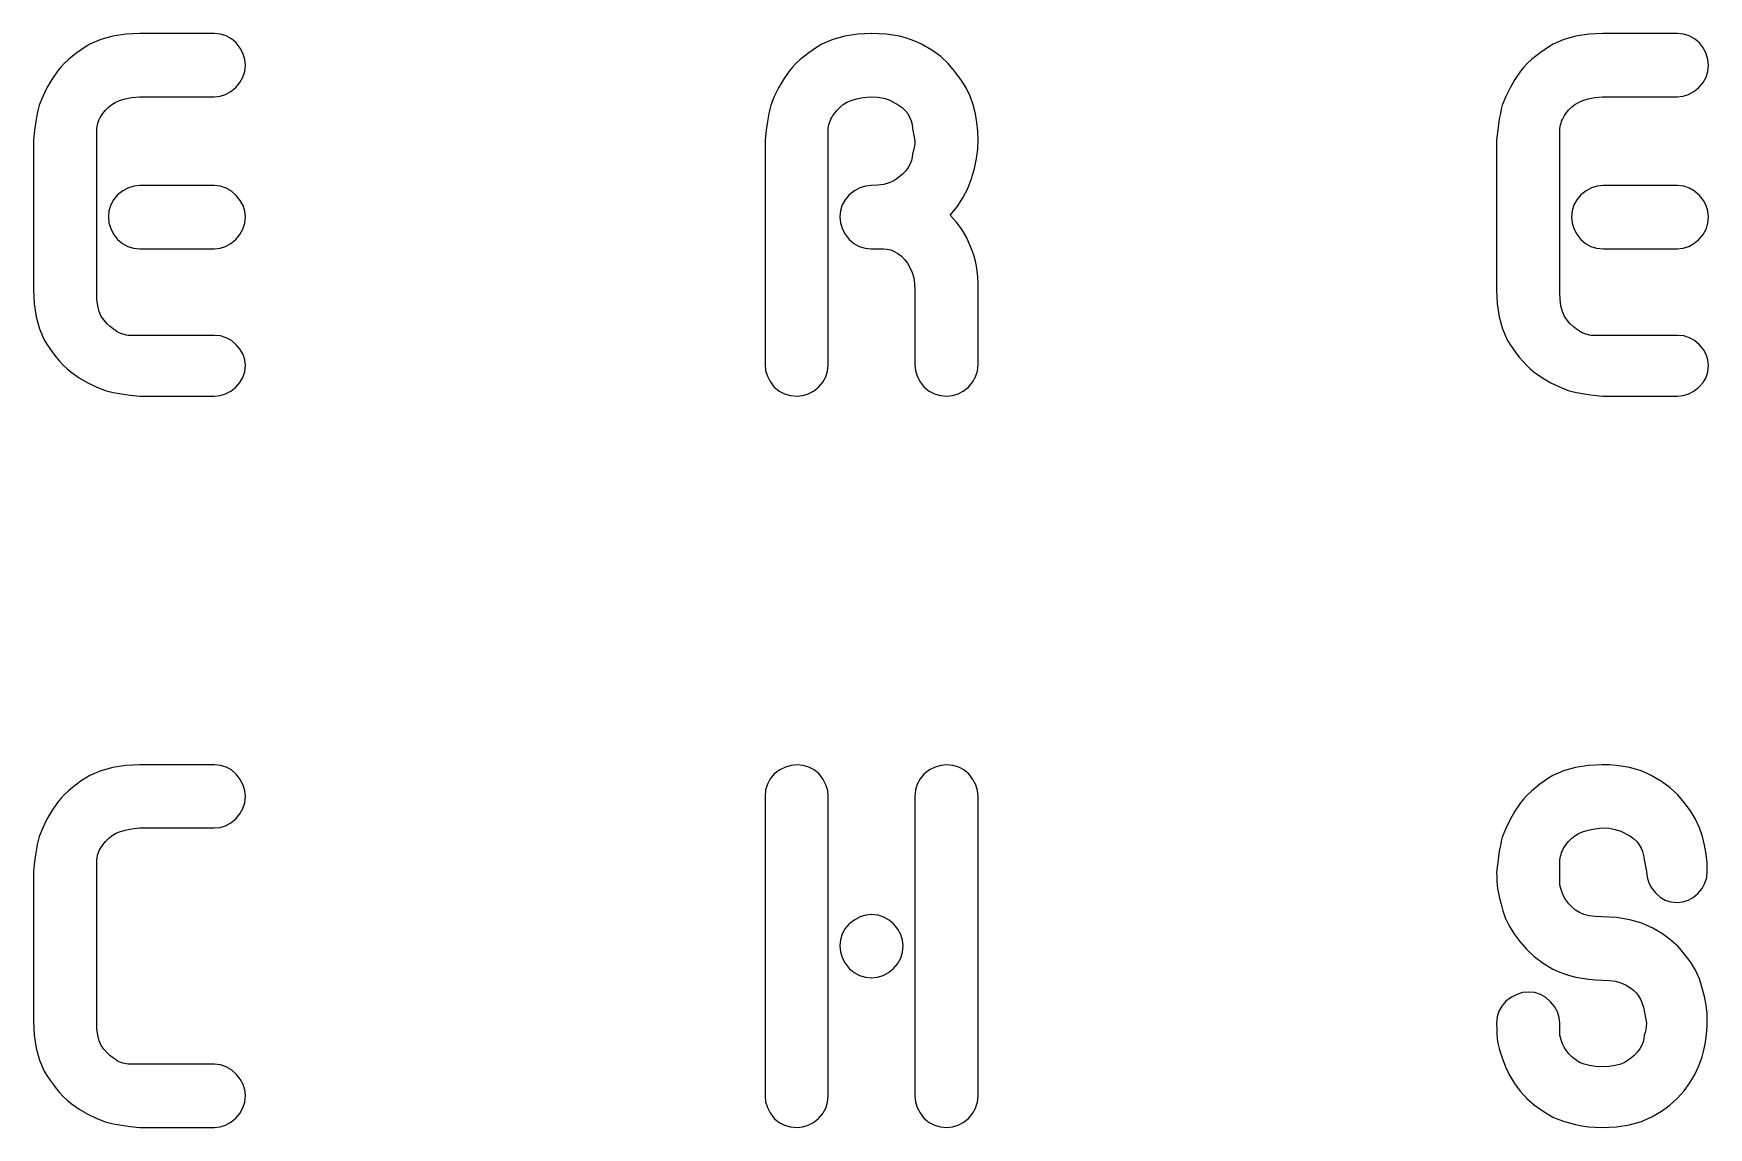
# Model space of a CAD drawing. Header units: metres. Extents: x -3 to 203, y -205 to 5.
# Drawn here: x 36.9 to 82.69, y -184.84 to -154.92 of the extents above; entities that cross this region are included whole.
import ezdxf

# ---------------------------------------------------------------- set-up
doc = ezdxf.new("R2010")
doc.units = ezdxf.units.M

msp = doc.modelspace()

# ---------------------------------------------------------------- linework, layer by layer
for p, q in [((38.4429, -155.216), (38.3248, -155.288)), ((38.7413, -155.088), (38.4429, -155.216)), ((39.0676, -154.997), (38.7413, -155.088)), ((39.4218, -154.942), (39.0676, -154.997)), ((39.8039, -154.924), (39.4218, -154.942)), ((41.8459, -154.924), (39.8039, -154.924)), ((42.0133, -154.94), (41.8459, -154.924)), ((42.1686, -154.987), (42.0133, -154.94)), ((42.3118, -155.066), (42.1686, -154.987)), ((42.4429, -155.177), (42.3118, -155.066)), ((42.5522, -155.326), (42.4429, -155.177)), ((58.4509, -155.216), (58.3323, -155.288)), ((58.7513, -155.088), (58.4509, -155.216)), ((59.0796, -154.997), (58.7513, -155.088)), ((59.4358, -154.942), (59.0796, -154.997)), ((59.8199, -154.924), (59.4358, -154.942)), ((60.0189, -154.929), (59.8199, -154.924)), ((60.2109, -154.943), (60.0189, -154.929)), ((60.3959, -154.967), (60.2109, -154.943)), ((60.5739, -155.001), (60.3959, -154.967)), ((60.7423, -155.043), (60.5739, -155.001)), ((60.8986, -155.093), (60.7423, -155.043)), ((61.0428, -155.15), (60.8986, -155.093)), ((61.1749, -155.216), (61.0428, -155.15)), ((61.4566, -155.377), (61.1749, -155.216)), ((78.4429, -155.216), (78.3248, -155.288)), ((78.7413, -155.088), (78.4429, -155.216)), ((79.0676, -154.997), (78.7413, -155.088)), ((79.4218, -154.942), (79.0676, -154.997)), ((79.8039, -154.924), (79.4218, -154.942)), ((81.8459, -154.924), (79.8039, -154.924)), ((82.0133, -154.94), (81.8459, -154.924)), ((82.1686, -154.987), (82.0133, -154.94)), ((82.3118, -155.066), (82.1686, -154.987)), ((82.4429, -155.177), (82.3118, -155.066)), ((82.5522, -155.326), (82.4429, -155.177)), ((37.8554, -155.639), (37.7479, -155.74)), ((37.9699, -155.543), (37.8554, -155.639)), ((38.0883, -155.452), (37.9699, -155.543)), ((38.2066, -155.367), (38.0883, -155.452)), ((38.3248, -155.288), (38.2066, -155.367)), ((42.6304, -155.479), (42.5522, -155.326)), ((42.6772, -155.635), (42.6304, -155.479)), ((42.6929, -155.795), (42.6772, -155.635)), ((57.8608, -155.639), (57.7526, -155.74)), ((57.9759, -155.543), (57.8608, -155.639)), ((58.0948, -155.452), (57.9759, -155.543)), ((58.2136, -155.367), (58.0948, -155.452)), ((58.3323, -155.288), (58.2136, -155.367)), ((61.7019, -155.553), (61.4566, -155.377)), ((61.9106, -155.746), (61.7019, -155.553)), ((77.8554, -155.639), (77.7479, -155.74)), ((77.9699, -155.543), (77.8554, -155.639)), ((78.0883, -155.452), (77.9699, -155.543)), ((78.2066, -155.367), (78.0883, -155.452)), ((78.3248, -155.288), (78.2066, -155.367)), ((82.6304, -155.479), (82.5522, -155.326)), ((82.6772, -155.635), (82.6304, -155.479)), ((82.6929, -155.795), (82.6772, -155.635)), ((37.5539, -155.954), (37.4026, -156.179)), ((37.6474, -155.844), (37.5539, -155.954)), ((37.7479, -155.74), (37.6474, -155.844)), ((42.5438, -156.266), (42.6266, -156.121)), ((42.6266, -156.121), (42.6763, -155.964)), ((42.6763, -155.964), (42.6929, -155.795)), ((57.5569, -155.954), (57.4051, -156.179)), ((57.6513, -155.844), (57.5569, -155.954)), ((57.7526, -155.74), (57.6513, -155.844)), ((62.0829, -155.954), (61.9106, -155.746)), ((62.2561, -156.178), (62.0829, -155.954)), ((77.5539, -155.954), (77.4026, -156.179)), ((77.6474, -155.844), (77.5539, -155.954)), ((77.7479, -155.74), (77.6474, -155.844)), ((82.5438, -156.266), (82.6266, -156.121)), ((82.6266, -156.121), (82.6763, -155.964)), ((82.6763, -155.964), (82.6929, -155.795)), ((37.2689, -156.409), (37.1526, -156.645)), ((37.4026, -156.179), (37.2689, -156.409)), ((42.0004, -156.636), (42.1499, -156.589)), ((42.1499, -156.589), (42.2924, -156.509)), ((42.2924, -156.509), (42.4279, -156.399)), ((42.4279, -156.399), (42.5438, -156.266)), ((57.2709, -156.409), (57.1541, -156.645)), ((57.4051, -156.179), (57.2709, -156.409)), ((62.3986, -156.408), (62.2561, -156.178)), ((62.5106, -156.641), (62.3986, -156.408)), ((77.2689, -156.409), (77.1526, -156.645)), ((77.4026, -156.179), (77.2689, -156.409)), ((82.0004, -156.636), (82.1499, -156.589)), ((82.1499, -156.589), (82.2924, -156.509)), ((82.2924, -156.509), (82.4279, -156.399)), ((82.4279, -156.399), (82.5438, -156.266)), ((37.0272, -156.997), (37.0031, -157.108)), ((37.0539, -156.886), (37.0272, -156.997)), ((37.1526, -156.645), (37.0539, -156.886)), ((38.7959, -157.115), (38.8693, -157.022)), ((38.8693, -157.022), (38.9506, -156.94)), ((38.9506, -156.94), (39.0398, -156.868)), ((39.0398, -156.868), (39.1369, -156.807)), ((39.1369, -156.807), (39.254, -156.755)), ((39.254, -156.755), (39.4031, -156.712)), ((39.4031, -156.712), (39.5844, -156.677)), ((39.5844, -156.677), (39.7979, -156.652)), ((39.7979, -156.652), (41.8439, -156.652)), ((41.8439, -156.652), (42.0004, -156.636)), ((57.0282, -156.997), (57.0041, -157.108)), ((57.0549, -156.886), (57.0282, -156.997)), ((57.1541, -156.645), (57.0549, -156.886)), ((58.7959, -157.11), (58.8688, -157.018)), ((58.8688, -157.018), (58.9496, -156.937)), ((58.9496, -156.937), (59.0383, -156.865)), ((59.0383, -156.865), (59.1349, -156.805)), ((59.1349, -156.805), (59.2519, -156.754)), ((59.2519, -156.754), (59.4009, -156.711)), ((59.4009, -156.711), (59.5819, -156.677)), ((59.5819, -156.677), (59.7949, -156.652)), ((59.7949, -156.652), (59.9798, -156.661)), ((59.9798, -156.661), (60.1454, -156.691)), ((60.1454, -156.691), (60.2917, -156.739)), ((60.2917, -156.739), (60.5417, -156.873)), ((60.5417, -156.873), (60.6464, -156.947)), ((60.6464, -156.947), (60.7327, -157.028)), ((60.7327, -157.028), (60.8009, -157.116)), ((62.5919, -156.879), (62.5106, -156.641)), ((62.6501, -157.118), (62.5919, -156.879)), ((77.0272, -156.997), (77.0031, -157.108)), ((77.0539, -156.886), (77.0272, -156.997)), ((77.1526, -156.645), (77.0539, -156.886)), ((78.7959, -157.115), (78.8693, -157.022)), ((78.8693, -157.022), (78.9506, -156.94)), ((78.9506, -156.94), (79.0398, -156.868)), ((79.0398, -156.868), (79.1369, -156.807)), ((79.1369, -156.807), (79.254, -156.755)), ((79.254, -156.755), (79.4031, -156.712)), ((79.4031, -156.712), (79.5844, -156.677)), ((79.5844, -156.677), (79.7979, -156.652)), ((79.7979, -156.652), (81.8439, -156.652)), ((81.8439, -156.652), (82.0004, -156.636)), ((36.9629, -157.331), (36.9304, -157.568)), ((36.9817, -157.219), (36.9629, -157.331)), ((37.0031, -157.108), (36.9817, -157.219)), ((38.6289, -157.522), (38.6372, -157.473)), ((38.6289, -162.001), (38.6289, -157.522)), ((38.6372, -157.473), (38.6481, -157.424)), ((38.6481, -157.424), (38.6617, -157.375)), ((38.6617, -157.375), (38.6779, -157.326)), ((38.6779, -157.326), (38.6984, -157.276)), ((38.6984, -157.276), (38.7249, -157.224)), ((38.7249, -157.224), (38.7574, -157.17)), ((38.7574, -157.17), (38.7959, -157.115)), ((56.9639, -157.331), (56.9306, -157.568)), ((56.9827, -157.219), (56.9639, -157.331)), ((57.0041, -157.108), (56.9827, -157.219)), ((58.6289, -157.513), (58.6371, -157.464)), ((58.6289, -163.983), (58.6289, -157.513)), ((58.6371, -157.464), (58.6479, -157.416)), ((58.6479, -157.416), (58.6611, -157.367)), ((58.6611, -157.367), (58.6769, -157.319)), ((58.6769, -157.319), (58.6974, -157.269)), ((58.6974, -157.269), (58.7241, -157.218)), ((58.7241, -157.218), (58.7569, -157.164)), ((58.7569, -157.164), (58.7959, -157.11)), ((60.8009, -157.116), (60.8534, -157.209)), ((60.8534, -157.209), (60.8929, -157.309)), ((60.8929, -157.309), (60.9194, -157.413)), ((60.9194, -157.413), (60.9329, -157.523)), ((60.9329, -157.523), (60.9969, -157.861)), ((62.6916, -157.357), (62.6501, -157.118)), ((62.7166, -157.595), (62.6916, -157.357)), ((76.9629, -157.331), (76.9304, -157.568)), ((76.9817, -157.219), (76.9629, -157.331)), ((77.0031, -157.108), (76.9817, -157.219)), ((78.6289, -157.522), (78.6372, -157.473)), ((78.6289, -162.001), (78.6289, -157.522)), ((78.6372, -157.473), (78.6481, -157.424)), ((78.6481, -157.424), (78.6617, -157.375)), ((78.6617, -157.375), (78.6779, -157.326)), ((78.6779, -157.326), (78.6984, -157.276)), ((78.6984, -157.276), (78.7249, -157.224)), ((78.7249, -157.224), (78.7574, -157.17)), ((78.7574, -157.17), (78.7959, -157.115)), ((36.9304, -157.568), (36.9009, -157.832)), ((36.9009, -157.832), (36.9009, -161.936)), ((56.9306, -157.568), (56.9009, -157.832)), ((56.9009, -157.832), (56.9009, -163.981)), ((60.9929, -157.951), (60.9809, -158.04)), ((60.9969, -157.861), (60.9929, -157.951)), ((62.7136, -158.086), (62.7249, -157.832)), ((62.7249, -157.832), (62.7166, -157.595)), ((76.9304, -157.568), (76.9009, -157.832)), ((76.9009, -157.832), (76.9009, -161.936)), ((60.9036, -158.397), (60.8671, -158.49)), ((60.9256, -158.304), (60.9036, -158.397)), ((60.9329, -158.212), (60.9256, -158.304)), ((60.9609, -158.126), (60.9329, -158.212)), ((60.9809, -158.04), (60.9609, -158.126)), ((62.6231, -158.615), (62.6796, -158.347)), ((62.6796, -158.347), (62.7136, -158.086)), ((60.5509, -158.865), (60.4229, -158.957)), ((60.6591, -158.773), (60.5509, -158.865)), ((60.7474, -158.679), (60.6591, -158.773)), ((60.8159, -158.585), (60.7474, -158.679)), ((60.8671, -158.49), (60.8159, -158.585)), ((62.4399, -159.161), (62.5439, -158.89)), ((62.5439, -158.89), (62.6231, -158.615)), ((39.1989, -159.337), (39.0895, -159.469)), ((39.3461, -159.226), (39.1989, -159.337)), ((39.4969, -159.147), (39.3461, -159.226)), ((39.6511, -159.1), (39.4969, -159.147)), ((39.8089, -159.084), (39.6511, -159.1)), ((41.8469, -159.084), (39.8089, -159.084)), ((42.0143, -159.1), (41.8469, -159.084)), ((42.1694, -159.151), (42.0143, -159.1)), ((42.3122, -159.234), (42.1694, -159.151)), ((42.4429, -159.351), (42.3122, -159.234)), ((42.5522, -159.488), (42.4429, -159.351)), ((59.1969, -159.337), (59.0884, -159.469)), ((59.3431, -159.226), (59.1969, -159.337)), ((59.4929, -159.147), (59.3431, -159.226)), ((59.6461, -159.1), (59.4929, -159.147)), ((59.8029, -159.084), (59.6461, -159.1)), ((59.9864, -159.076), (59.8029, -159.084)), ((60.1509, -159.052), (59.9864, -159.076)), ((60.2964, -159.012), (60.1509, -159.052)), ((60.4229, -158.957), (60.2964, -159.012)), ((62.3081, -159.418), (62.4399, -159.161)), ((79.1989, -159.337), (79.0895, -159.469)), ((79.3461, -159.226), (79.1989, -159.337)), ((79.4969, -159.147), (79.3461, -159.226)), ((79.6511, -159.1), (79.4969, -159.147)), ((79.8089, -159.084), (79.6511, -159.1)), ((81.8469, -159.084), (79.8089, -159.084)), ((82.0143, -159.1), (81.8469, -159.084)), ((82.1694, -159.151), (82.0143, -159.1)), ((82.3122, -159.234), (82.1694, -159.151)), ((82.4429, -159.351), (82.3122, -159.234)), ((82.5522, -159.488), (82.4429, -159.351)), ((38.9645, -159.771), (38.9489, -159.941)), ((39.0114, -159.614), (38.9645, -159.771)), ((39.0895, -159.469), (39.0114, -159.614)), ((42.6304, -159.632), (42.5522, -159.488)), ((42.6772, -159.783), (42.6304, -159.632)), ((42.6929, -159.941), (42.6772, -159.783)), ((58.9644, -159.771), (58.9489, -159.941)), ((59.0109, -159.614), (58.9644, -159.771)), ((59.0884, -159.469), (59.0109, -159.614)), ((61.9609, -159.891), (62.1484, -159.661)), ((62.1484, -159.661), (62.3081, -159.418)), ((78.9645, -159.771), (78.9489, -159.941)), ((79.0114, -159.614), (78.9645, -159.771)), ((79.0895, -159.469), (79.0114, -159.614)), ((82.6304, -159.632), (82.5522, -159.488)), ((82.6772, -159.783), (82.6304, -159.632)), ((82.6929, -159.941), (82.6772, -159.783)), ((38.9489, -159.941), (38.9645, -160.1)), ((38.9645, -160.1), (39.0114, -160.257)), ((39.0114, -160.257), (39.0895, -160.409)), ((42.6269, -160.278), (42.6764, -160.116)), ((42.6764, -160.116), (42.6929, -159.941)), ((58.9489, -159.941), (58.9644, -160.1)), ((58.9644, -160.1), (59.0111, -160.257)), ((59.0111, -160.257), (59.0889, -160.409)), ((62.1362, -160.086), (61.9609, -159.891)), ((62.2874, -160.294), (62.1362, -160.086)), ((78.9489, -159.941), (78.9645, -160.1)), ((78.9645, -160.1), (79.0114, -160.257)), ((79.0114, -160.257), (79.0895, -160.409)), ((82.6269, -160.278), (82.6764, -160.116)), ((82.6764, -160.116), (82.6929, -159.941)), ((39.0895, -160.409), (39.1989, -160.559)), ((39.1989, -160.559), (39.3304, -160.669)), ((39.3304, -160.669), (39.4759, -160.748)), ((42.1519, -160.748), (42.2939, -160.669)), ((42.2939, -160.669), (42.4289, -160.559)), ((42.4289, -160.559), (42.5444, -160.425)), ((42.5444, -160.425), (42.6269, -160.278)), ((59.0889, -160.409), (59.1979, -160.559)), ((59.1979, -160.559), (59.3293, -160.669)), ((59.3293, -160.669), (59.4744, -160.748)), ((62.4142, -160.517), (62.2874, -160.294)), ((62.5741, -160.886), (62.4142, -160.517)), ((79.0895, -160.409), (79.1989, -160.559)), ((79.1989, -160.559), (79.3304, -160.669)), ((79.3304, -160.669), (79.4759, -160.748)), ((82.1519, -160.748), (82.2939, -160.669)), ((82.2939, -160.669), (82.4289, -160.559)), ((82.4289, -160.559), (82.5444, -160.425)), ((82.5444, -160.425), (82.6269, -160.278)), ((39.4759, -160.748), (39.6354, -160.796)), ((39.6354, -160.796), (39.8089, -160.812)), ((39.8089, -160.812), (41.8469, -160.812)), ((41.8469, -160.812), (42.0029, -160.796)), ((42.0029, -160.796), (42.1519, -160.748)), ((59.4744, -160.748), (59.6333, -160.796)), ((59.6333, -160.796), (59.8059, -160.812)), ((59.8059, -160.812), (60.1379, -160.812)), ((60.1379, -160.812), (60.2364, -160.82)), ((60.2364, -160.82), (60.3349, -160.845)), ((60.3349, -160.845), (60.4334, -160.886)), ((60.4334, -160.886), (60.5319, -160.944)), ((60.5319, -160.944), (60.6264, -161.017)), ((60.6264, -161.017), (60.7131, -161.104)), ((60.7131, -161.104), (60.7919, -161.207)), ((62.6209, -161.018), (62.5741, -160.886)), ((62.6571, -161.15), (62.6209, -161.018)), ((62.6829, -161.283), (62.6571, -161.15)), ((79.4759, -160.748), (79.6354, -160.796)), ((79.6354, -160.796), (79.8089, -160.812)), ((79.8089, -160.812), (81.8469, -160.812)), ((81.8469, -160.812), (82.0029, -160.796)), ((82.0029, -160.796), (82.1519, -160.748)), ((60.7919, -161.207), (60.8629, -161.325)), ((60.8629, -161.325), (60.9215, -161.457)), ((60.9215, -161.457), (60.9634, -161.605)), ((60.9634, -161.605), (60.9885, -161.769)), ((62.7012, -161.423), (62.6829, -161.283)), ((62.7144, -161.578), (62.7012, -161.423)), ((62.7222, -161.749), (62.7144, -161.578)), ((36.9009, -161.936), (36.9191, -162.318)), ((38.6366, -162.2), (38.6289, -162.001)), ((60.9885, -161.769), (60.9969, -161.948)), ((60.9969, -161.948), (60.9969, -163.985)), ((62.7249, -161.936), (62.7222, -161.749)), ((62.7249, -163.981), (62.7249, -161.936)), ((76.9009, -161.936), (76.9191, -162.318)), ((78.6366, -162.2), (78.6289, -162.001)), ((36.9191, -162.318), (36.9739, -162.673)), ((38.6599, -162.376), (38.6366, -162.2)), ((38.6986, -162.53), (38.6599, -162.376)), ((38.7529, -162.661), (38.6986, -162.53)), ((76.9191, -162.318), (76.9739, -162.673)), ((78.6599, -162.376), (78.6366, -162.2)), ((78.6986, -162.53), (78.6599, -162.376)), ((78.7529, -162.661), (78.6986, -162.53)), ((36.9739, -162.673), (37.0651, -163)), ((37.0651, -163), (37.1929, -163.3)), ((38.8306, -162.767), (38.7529, -162.661)), ((38.9119, -162.86), (38.8306, -162.767)), ((38.9966, -162.942), (38.9119, -162.86)), ((39.0849, -163.012), (38.9966, -162.942)), ((39.1395, -163.051), (39.0849, -163.012)), ((76.9739, -162.673), (77.0651, -163)), ((77.0651, -163), (77.1929, -163.3)), ((78.8306, -162.767), (78.7529, -162.661)), ((78.9119, -162.86), (78.8306, -162.767)), ((78.9966, -162.942), (78.9119, -162.86)), ((79.0849, -163.012), (78.9966, -162.942)), ((79.1395, -163.051), (79.0849, -163.012)), ((37.1929, -163.3), (37.2654, -163.418)), ((37.2654, -163.418), (37.3439, -163.536)), ((39.1921, -163.083), (39.1395, -163.051)), ((39.243, -163.11), (39.1921, -163.083)), ((39.2919, -163.131), (39.243, -163.11)), ((39.3404, -163.147), (39.2919, -163.131)), ((39.3889, -163.16), (39.3404, -163.147)), ((39.4374, -163.171), (39.3889, -163.16)), ((39.4859, -163.18), (39.4374, -163.171)), ((41.8499, -163.18), (39.4859, -163.18)), ((42.0164, -163.196), (41.8499, -163.18)), ((42.1709, -163.244), (42.0164, -163.196)), ((42.3134, -163.324), (42.1709, -163.244)), ((42.4439, -163.437), (42.3134, -163.324)), ((42.5528, -163.569), (42.4439, -163.437)), ((77.1929, -163.3), (77.2654, -163.418)), ((77.2654, -163.418), (77.3439, -163.536)), ((79.1921, -163.083), (79.1395, -163.051)), ((79.243, -163.11), (79.1921, -163.083)), ((79.2919, -163.131), (79.243, -163.11)), ((79.3404, -163.147), (79.2919, -163.131)), ((79.3889, -163.16), (79.3404, -163.147)), ((79.4374, -163.171), (79.3889, -163.16)), ((79.4859, -163.18), (79.4374, -163.171)), ((81.8499, -163.18), (79.4859, -163.18)), ((82.0164, -163.196), (81.8499, -163.18)), ((82.1709, -163.244), (82.0164, -163.196)), ((82.3134, -163.324), (82.1709, -163.244)), ((82.4439, -163.437), (82.3134, -163.324)), ((82.5528, -163.569), (82.4439, -163.437)), ((37.3439, -163.536), (37.4284, -163.654)), ((37.4284, -163.654), (37.5189, -163.773)), ((37.5189, -163.773), (37.615, -163.887)), ((37.615, -163.887), (37.7154, -163.995)), ((42.6306, -163.707), (42.5528, -163.569)), ((42.6773, -163.853), (42.6306, -163.707)), ((42.6929, -164.005), (42.6773, -163.853)), ((77.3439, -163.536), (77.4284, -163.654)), ((77.4284, -163.654), (77.5189, -163.773)), ((77.5189, -163.773), (77.615, -163.887)), ((77.615, -163.887), (77.7154, -163.995)), ((82.6306, -163.707), (82.5528, -163.569)), ((82.6773, -163.853), (82.6306, -163.707)), ((82.6929, -164.005), (82.6773, -163.853)), ((37.7154, -163.995), (37.82, -164.096)), ((37.82, -164.096), (37.9289, -164.19)), ((37.9289, -164.19), (38.1535, -164.341)), ((38.1535, -164.341), (38.3834, -164.475)), ((42.5444, -164.472), (42.6269, -164.33)), ((42.6269, -164.33), (42.6764, -164.174)), ((42.6764, -164.174), (42.6929, -164.005)), ((56.9009, -163.981), (56.9167, -164.139)), ((56.9167, -164.139), (56.9641, -164.294)), ((56.9641, -164.294), (57.0432, -164.446)), ((58.4787, -164.462), (58.5621, -164.316)), ((58.5621, -164.316), (58.6122, -164.156)), ((58.6122, -164.156), (58.6289, -163.983)), ((60.9969, -163.985), (61.0127, -164.142)), ((61.0127, -164.142), (61.0601, -164.297)), ((61.0601, -164.297), (61.1392, -164.447)), ((62.5747, -164.461), (62.6581, -164.315)), ((62.6581, -164.315), (62.7082, -164.155)), ((62.7082, -164.155), (62.7249, -163.981)), ((77.7154, -163.995), (77.82, -164.096)), ((77.82, -164.096), (77.9289, -164.19)), ((77.9289, -164.19), (78.1535, -164.341)), ((78.1535, -164.341), (78.3834, -164.475)), ((82.5444, -164.472), (82.6269, -164.33)), ((82.6269, -164.33), (82.6764, -164.174)), ((82.6764, -164.174), (82.6929, -164.005)), ((38.3834, -164.475), (38.6185, -164.592)), ((38.6185, -164.592), (38.8589, -164.691)), ((38.8589, -164.691), (38.9703, -164.717)), ((38.9703, -164.717), (39.0816, -164.741)), ((39.0816, -164.741), (39.1928, -164.763)), ((39.1928, -164.763), (39.3039, -164.782)), ((39.3039, -164.782), (39.5399, -164.814)), ((39.5399, -164.814), (39.8039, -164.844)), ((39.8039, -164.844), (41.8459, -164.844)), ((41.8459, -164.844), (42.0019, -164.829)), ((42.0019, -164.829), (42.1511, -164.783)), ((42.1511, -164.783), (42.2934, -164.707)), ((42.2934, -164.707), (42.4289, -164.601)), ((42.4289, -164.601), (42.5444, -164.472)), ((57.0432, -164.446), (57.1539, -164.594)), ((57.1539, -164.594), (57.2874, -164.703)), ((57.2874, -164.703), (57.4349, -164.781)), ((57.4349, -164.781), (57.5964, -164.828)), ((57.5964, -164.828), (57.7719, -164.844)), ((57.7719, -164.844), (57.9299, -164.828)), ((57.9299, -164.828), (58.0809, -164.781)), ((58.0809, -164.781), (58.2249, -164.703)), ((58.2249, -164.703), (58.3619, -164.594)), ((58.3619, -164.594), (58.4787, -164.462)), ((61.1392, -164.447), (61.2499, -164.595)), ((61.2499, -164.595), (61.3834, -164.704)), ((61.3834, -164.704), (61.5309, -164.781)), ((61.5309, -164.781), (61.6924, -164.828)), ((61.6924, -164.828), (61.8679, -164.844)), ((61.8679, -164.844), (62.0259, -164.828)), ((62.0259, -164.828), (62.1769, -164.781)), ((62.1769, -164.781), (62.3209, -164.703)), ((62.3209, -164.703), (62.4579, -164.594)), ((62.4579, -164.594), (62.5747, -164.461)), ((78.3834, -164.475), (78.6185, -164.592)), ((78.6185, -164.592), (78.8589, -164.691)), ((78.8589, -164.691), (78.9703, -164.717)), ((78.9703, -164.717), (79.0816, -164.741)), ((79.0816, -164.741), (79.1928, -164.763)), ((79.1928, -164.763), (79.3039, -164.782)), ((79.3039, -164.782), (79.5399, -164.814)), ((79.5399, -164.814), (79.8039, -164.844)), ((79.8039, -164.844), (81.8459, -164.844)), ((81.8459, -164.844), (82.0019, -164.829)), ((82.0019, -164.829), (82.1511, -164.783)), ((82.1511, -164.783), (82.2934, -164.707)), ((82.2934, -164.707), (82.4289, -164.601)), ((82.4289, -164.601), (82.5444, -164.472)), ((39.8039, -174.924), (39.4218, -174.942)), ((41.8459, -174.924), (39.8039, -174.924)), ((42.0133, -174.94), (41.8459, -174.924)), ((57.7719, -174.924), (57.6121, -174.939)), ((57.9413, -174.939), (57.7719, -174.924)), ((61.8679, -174.924), (61.7081, -174.939)), ((62.0372, -174.939), (61.8679, -174.924)), ((79.7879, -174.924), (79.4081, -174.942)), ((79.9845, -174.929), (79.7879, -174.924)), ((38.2066, -175.367), (38.0883, -175.452)), ((38.3248, -175.288), (38.2066, -175.367)), ((38.4429, -175.216), (38.3248, -175.288)), ((38.7413, -175.088), (38.4429, -175.216)), ((39.0676, -174.997), (38.7413, -175.088)), ((39.4218, -174.942), (39.0676, -174.997)), ((42.1686, -174.987), (42.0133, -174.94)), ((42.3118, -175.066), (42.1686, -174.987)), ((42.4429, -175.177), (42.3118, -175.066)), ((42.5522, -175.326), (42.4429, -175.177)), ((42.6304, -175.479), (42.5522, -175.326)), ((57.0432, -175.306), (56.9641, -175.453)), ((57.1539, -175.174), (57.0432, -175.306)), ((57.3031, -175.064), (57.1539, -175.174)), ((57.4559, -174.986), (57.3031, -175.064)), ((57.6121, -174.939), (57.4559, -174.986)), ((58.0984, -174.986), (57.9413, -174.939)), ((58.2433, -175.064), (58.0984, -174.986)), ((58.3759, -175.174), (58.2433, -175.064)), ((58.4866, -175.322), (58.3759, -175.174)), ((58.5656, -175.474), (58.4866, -175.322)), ((61.1392, -175.306), (61.0601, -175.453)), ((61.2499, -175.174), (61.1392, -175.306)), ((61.3991, -175.064), (61.2499, -175.174)), ((61.5519, -174.986), (61.3991, -175.064)), ((61.7081, -174.939), (61.5519, -174.986)), ((62.1944, -174.986), (62.0372, -174.939)), ((62.3392, -175.064), (62.1944, -174.986)), ((62.4719, -175.174), (62.3392, -175.064)), ((62.5826, -175.322), (62.4719, -175.174)), ((62.6616, -175.474), (62.5826, -175.322)), ((78.1989, -175.372), (78.0814, -175.458)), ((78.3164, -175.292), (78.1989, -175.372)), ((78.4339, -175.219), (78.3164, -175.292)), ((78.7311, -175.09), (78.4339, -175.219)), ((79.0559, -174.998), (78.7311, -175.09)), ((79.4081, -174.942), (79.0559, -174.998)), ((80.1741, -174.943), (79.9845, -174.929)), ((80.3569, -174.967), (80.1741, -174.943)), ((80.5329, -175.001), (80.3569, -174.967)), ((80.6998, -175.043), (80.5329, -175.001)), ((80.8546, -175.093), (80.6998, -175.043)), ((80.9973, -175.151), (80.8546, -175.093)), ((81.1279, -175.217), (80.9973, -175.151)), ((81.4068, -175.378), (81.1279, -175.217)), ((81.6494, -175.555), (81.4068, -175.378)), ((37.7479, -175.74), (37.6474, -175.844)), ((37.8554, -175.639), (37.7479, -175.74)), ((37.9699, -175.543), (37.8554, -175.639)), ((38.0883, -175.452), (37.9699, -175.543)), ((42.6772, -175.635), (42.6304, -175.479)), ((42.6763, -175.964), (42.6929, -175.795)), ((42.6929, -175.795), (42.6772, -175.635)), ((56.9167, -175.613), (56.9009, -175.787)), ((56.9009, -175.787), (56.9009, -183.981)), ((56.9641, -175.453), (56.9167, -175.613)), ((58.6131, -175.628), (58.5656, -175.474)), ((58.6289, -175.787), (58.6131, -175.628)), ((58.6289, -183.981), (58.6289, -175.787)), ((61.0127, -175.613), (60.9969, -175.787)), ((60.9969, -175.787), (60.9969, -183.981)), ((61.0601, -175.453), (61.0127, -175.613)), ((62.7091, -175.628), (62.6616, -175.474)), ((62.7249, -175.787), (62.7091, -175.628)), ((62.7249, -183.981), (62.7249, -175.787)), ((77.7434, -175.748), (77.6433, -175.854)), ((77.8503, -175.647), (77.7434, -175.748)), ((77.9639, -175.55), (77.8503, -175.647)), ((78.0814, -175.458), (77.9639, -175.55)), ((81.8557, -175.748), (81.6494, -175.555)), ((82.0259, -175.956), (81.8557, -175.748)), ((37.4026, -176.179), (37.2689, -176.409)), ((37.5539, -175.954), (37.4026, -176.179)), ((37.6474, -175.844), (37.5539, -175.954)), ((42.4279, -176.399), (42.5438, -176.266)), ((42.5438, -176.266), (42.6266, -176.121)), ((42.6266, -176.121), (42.6763, -175.964)), ((77.3999, -176.191), (77.2671, -176.424)), ((77.5499, -175.964), (77.3999, -176.191)), ((77.6433, -175.854), (77.5499, -175.964)), ((82.1973, -176.181), (82.0259, -175.956)), ((82.3384, -176.412), (82.1973, -176.181)), ((37.1526, -176.645), (37.0539, -176.886)), ((37.2689, -176.409), (37.1526, -176.645)), ((39.1369, -176.805), (39.254, -176.754)), ((39.254, -176.754), (39.4031, -176.711)), ((39.4031, -176.711), (39.5844, -176.677)), ((39.5844, -176.677), (39.7979, -176.652)), ((39.7979, -176.652), (41.8439, -176.652)), ((41.8439, -176.652), (42.0004, -176.636)), ((42.0004, -176.636), (42.1499, -176.589)), ((42.1499, -176.589), (42.2924, -176.509)), ((42.2924, -176.509), (42.4279, -176.399)), ((77.1514, -176.662), (77.0529, -176.905)), ((77.2671, -176.424), (77.1514, -176.662)), ((79.1349, -176.807), (79.2519, -176.755)), ((79.2519, -176.755), (79.4009, -176.712)), ((79.4009, -176.712), (79.5819, -176.677)), ((79.5819, -176.677), (79.7949, -176.652)), ((79.7949, -176.652), (79.9798, -176.661)), ((79.9798, -176.661), (80.1454, -176.69)), ((80.1454, -176.69), (80.2917, -176.738)), ((80.2917, -176.738), (80.5417, -176.87)), ((82.4492, -176.646), (82.3384, -176.412)), ((82.5299, -176.885), (82.4492, -176.646)), ((37.0031, -177.108), (36.9817, -177.219)), ((37.0272, -176.997), (37.0031, -177.108)), ((37.0539, -176.886), (37.0272, -176.997)), ((38.7249, -177.219), (38.7574, -177.165)), ((38.7574, -177.165), (38.7959, -177.111)), ((38.7959, -177.111), (38.8693, -177.019)), ((38.8693, -177.019), (38.9506, -176.937)), ((38.9506, -176.937), (39.0398, -176.866)), ((39.0398, -176.866), (39.1369, -176.805)), ((77.0029, -177.13), (76.9816, -177.242)), ((77.0266, -177.017), (77.0029, -177.13)), ((77.0529, -176.905), (77.0266, -177.017)), ((78.7241, -177.225), (78.7569, -177.171)), ((78.7569, -177.171), (78.7959, -177.116)), ((78.7959, -177.116), (78.8688, -177.023)), ((78.8688, -177.023), (78.9496, -176.94)), ((78.9496, -176.94), (79.0383, -176.868)), ((79.0383, -176.868), (79.1349, -176.807)), ((80.5417, -176.87), (80.6464, -176.943)), ((80.6464, -176.943), (80.7327, -177.023)), ((80.7327, -177.023), (80.8009, -177.11)), ((80.8009, -177.11), (80.8534, -177.202)), ((80.8534, -177.202), (80.8929, -177.3)), ((82.5872, -177.125), (82.5299, -176.885)), ((82.6281, -177.364), (82.5872, -177.125)), ((36.9304, -177.568), (36.9009, -177.832)), ((36.9629, -177.331), (36.9304, -177.568)), ((36.9817, -177.219), (36.9629, -177.331)), ((38.6289, -177.514), (38.6372, -177.465)), ((38.6289, -181.948), (38.6289, -177.514)), ((38.6372, -177.465), (38.6481, -177.417)), ((38.6481, -177.417), (38.6617, -177.368)), ((38.6617, -177.368), (38.6779, -177.32)), ((38.6779, -177.32), (38.6984, -177.27)), ((38.6984, -177.27), (38.7249, -177.219)), ((76.9304, -177.594), (76.9009, -177.861)), ((76.9629, -177.355), (76.9304, -177.594)), ((76.9816, -177.242), (76.9629, -177.355)), ((78.6289, -177.523), (78.6371, -177.474)), ((78.6289, -178.212), (78.6289, -177.523)), ((78.6371, -177.474), (78.6479, -177.425)), ((78.6479, -177.425), (78.6611, -177.376)), ((78.6611, -177.376), (78.6769, -177.327)), ((78.6769, -177.327), (78.6974, -177.276)), ((78.6974, -177.276), (78.7241, -177.225)), ((80.8929, -177.3), (80.9194, -177.403)), ((80.9194, -177.403), (80.9329, -177.512)), ((80.9329, -177.512), (80.9969, -177.845)), ((82.6527, -177.602), (82.6281, -177.364)), ((82.6609, -177.84), (82.6527, -177.602)), ((36.9009, -177.832), (36.9009, -181.936)), ((76.9009, -177.861), (76.9026, -177.984)), ((76.9026, -177.984), (76.9076, -178.102)), ((76.9076, -178.102), (76.9161, -178.213)), ((80.9969, -177.845), (81.0121, -178.001)), ((81.0121, -178.001), (81.0576, -178.15)), ((82.5966, -178.164), (82.6448, -178.008)), ((82.6448, -178.008), (82.6609, -177.84)), ((76.9161, -178.213), (76.9279, -178.318)), ((76.9279, -178.318), (76.9475, -178.432)), ((76.9475, -178.432), (76.9784, -178.57)), ((76.9784, -178.57), (77.0205, -178.734)), ((78.6651, -178.337), (78.6289, -178.212)), ((78.7049, -178.447), (78.6651, -178.337)), ((78.7481, -178.541), (78.7049, -178.447)), ((78.7949, -178.62), (78.7481, -178.541)), ((81.0576, -178.15), (81.1336, -178.292)), ((81.1336, -178.292), (81.2399, -178.428)), ((81.2399, -178.428), (81.3686, -178.543)), ((81.3686, -178.543), (81.5109, -178.625)), ((82.1334, -178.628), (82.272, -178.55)), ((82.272, -178.55), (82.4039, -178.44)), ((82.4039, -178.44), (82.5163, -178.308)), ((82.5163, -178.308), (82.5966, -178.164)), ((59.6601, -179.036), (59.5039, -179.083)), ((59.8199, -179.02), (59.6601, -179.036)), ((59.9893, -179.036), (59.8199, -179.02)), ((60.1464, -179.087), (59.9893, -179.036)), ((77.0205, -178.734), (77.0739, -178.922)), ((77.0739, -178.922), (77.1467, -179.124)), ((78.8751, -178.726), (78.7949, -178.62)), ((78.9639, -178.819), (78.8751, -178.726)), ((79.0611, -178.898), (78.9639, -178.819)), ((79.1669, -178.965), (79.0611, -178.898)), ((79.2886, -179.017), (79.1669, -178.965)), ((79.4329, -179.054), (79.2886, -179.017)), ((81.5109, -178.625), (81.6666, -178.674)), ((81.6666, -178.674), (81.8359, -178.691)), ((81.8359, -178.691), (81.988, -178.675)), ((81.988, -178.675), (82.1334, -178.628)), ((59.0912, -179.405), (59.0121, -179.55)), ((59.2019, -179.273), (59.0912, -179.405)), ((59.3511, -179.162), (59.2019, -179.273)), ((59.5039, -179.083), (59.3511, -179.162)), ((60.2912, -179.17), (60.1464, -179.087)), ((60.4239, -179.287), (60.2912, -179.17)), ((60.5346, -179.424), (60.4239, -179.287)), ((60.6136, -179.568), (60.5346, -179.424)), ((77.1467, -179.124), (77.2471, -179.331)), ((77.2471, -179.331), (77.3752, -179.542)), ((79.5996, -179.076), (79.4329, -179.054)), ((79.7889, -179.084), (79.5996, -179.076)), ((80.1808, -179.103), (79.7889, -179.084)), ((80.5416, -179.16), (80.1808, -179.103)), ((80.8713, -179.255), (80.5416, -179.16)), ((81.1699, -179.388), (80.8713, -179.255)), ((81.4356, -179.546), (81.1699, -179.388)), ((58.9647, -179.707), (58.9489, -179.877)), ((58.9489, -179.877), (58.9647, -180.036)), ((59.0121, -179.55), (58.9647, -179.707)), ((60.6611, -179.719), (60.6136, -179.568)), ((60.6602, -180.052), (60.6769, -179.877)), ((60.6769, -179.877), (60.6611, -179.719)), ((77.3752, -179.542), (77.5309, -179.758)), ((77.5309, -179.758), (77.7151, -179.969)), ((81.6669, -179.716), (81.4356, -179.546)), ((81.8636, -179.898), (81.6669, -179.716)), ((82.0259, -180.092), (81.8636, -179.898)), ((58.9647, -180.036), (59.0121, -180.193)), ((59.0121, -180.193), (59.0912, -180.345)), ((59.0912, -180.345), (59.2019, -180.495)), ((60.4099, -180.495), (60.5267, -180.361)), ((60.5267, -180.361), (60.6101, -180.214)), ((60.6101, -180.214), (60.6602, -180.052)), ((77.7151, -179.969), (77.9279, -180.165)), ((77.9279, -180.165), (78.1691, -180.348)), ((78.1691, -180.348), (78.4389, -180.517)), ((82.1968, -180.311), (82.0259, -180.092)), ((82.3366, -180.541), (82.1968, -180.311)), ((59.2019, -180.495), (59.3354, -180.605)), ((59.3354, -180.605), (59.4829, -180.684)), ((59.4829, -180.684), (59.6444, -180.732)), ((59.6444, -180.732), (59.8199, -180.748)), ((59.8199, -180.748), (59.9779, -180.732)), ((59.9779, -180.732), (60.1289, -180.684)), ((60.1289, -180.684), (60.2729, -180.605)), ((60.2729, -180.605), (60.4099, -180.495)), ((78.4389, -180.517), (78.5817, -180.577)), ((78.5817, -180.577), (78.7331, -180.632)), ((78.7331, -180.632), (78.8932, -180.683)), ((78.8932, -180.683), (79.0619, -180.728)), ((79.0619, -180.728), (79.2379, -180.764)), ((79.2379, -180.764), (79.4191, -180.791)), ((79.4191, -180.791), (79.6055, -180.806)), ((79.6055, -180.806), (79.7969, -180.812)), ((79.7969, -180.812), (79.9818, -180.82)), ((79.9818, -180.82), (80.1484, -180.845)), ((80.1484, -180.845), (80.2968, -180.886)), ((82.4453, -180.781), (82.3366, -180.541)), ((82.5229, -181.032), (82.4453, -180.781)), ((77.3031, -181.28), (77.1539, -181.39)), ((77.4559, -181.202), (77.3031, -181.28)), ((77.6121, -181.155), (77.4559, -181.202)), ((77.7719, -181.14), (77.6121, -181.155)), ((77.9413, -181.156), (77.7719, -181.14)), ((78.0984, -181.206), (77.9413, -181.156)), ((78.2433, -181.288), (78.0984, -181.206)), ((78.3759, -181.404), (78.2433, -181.288)), ((80.2968, -180.886), (80.4269, -180.944)), ((80.4269, -180.944), (80.5405, -181.013)), ((80.5405, -181.013), (80.6384, -181.089)), ((80.6384, -181.089), (80.7205, -181.172)), ((80.7205, -181.172), (80.7869, -181.262)), ((80.7869, -181.262), (80.8402, -181.356)), ((82.5833, -181.265), (82.5229, -181.032)), ((82.6264, -181.497), (82.5833, -181.265)), ((76.9641, -181.664), (76.9167, -181.819)), ((77.0432, -181.521), (76.9641, -181.664)), ((77.1539, -181.39), (77.0432, -181.521)), ((78.4866, -181.539), (78.3759, -181.404)), ((78.5656, -181.681), (78.4866, -181.539)), ((78.6131, -181.831), (78.5656, -181.681)), ((80.8402, -181.356), (80.8824, -181.454)), ((80.8824, -181.454), (80.9133, -181.553)), ((80.9133, -181.553), (80.9969, -181.989)), ((82.6523, -181.728), (82.6264, -181.497)), ((82.6609, -181.957), (82.6523, -181.728)), ((36.9009, -181.936), (36.9191, -182.318)), ((38.6366, -182.145), (38.6289, -181.948)), ((38.6599, -182.32), (38.6366, -182.145)), ((76.9167, -181.819), (76.9009, -181.987)), ((76.9009, -181.987), (76.9026, -182.149)), ((76.9026, -182.149), (76.9076, -182.287)), ((78.6289, -181.987), (78.6131, -181.831)), ((78.6289, -182.321), (78.6289, -181.987)), ((80.9609, -182.248), (80.9329, -182.321)), ((80.9809, -182.169), (80.9609, -182.248)), ((80.9929, -182.082), (80.9809, -182.169)), ((80.9969, -181.989), (80.9929, -182.082)), ((82.6373, -182.303), (82.6504, -182.179)), ((82.6504, -182.179), (82.6582, -182.064)), ((82.6582, -182.064), (82.6609, -181.957)), ((36.9191, -182.318), (36.9739, -182.673)), ((36.9739, -182.673), (37.0651, -183)), ((38.6986, -182.472), (38.6599, -182.32)), ((38.7529, -182.602), (38.6986, -182.472)), ((38.8306, -182.707), (38.7529, -182.602)), ((38.9119, -182.799), (38.8306, -182.707)), ((76.9076, -182.287), (76.9161, -182.401)), ((76.9161, -182.401), (76.9279, -182.492)), ((76.9279, -182.492), (76.9462, -182.578)), ((76.9462, -182.578), (76.9731, -182.68)), ((76.9731, -182.68), (77.0087, -182.799)), ((78.6652, -182.444), (78.6289, -182.321)), ((78.7051, -182.553), (78.6652, -182.444)), ((78.7487, -182.645), (78.7051, -182.553)), ((78.7959, -182.723), (78.7487, -182.645)), ((80.8149, -182.688), (80.7459, -182.781)), ((80.8665, -182.595), (80.8149, -182.688)), ((80.9034, -182.502), (80.8665, -182.595)), ((80.9255, -182.411), (80.9034, -182.502)), ((80.9329, -182.321), (80.9255, -182.411)), ((82.5495, -182.802), (82.5744, -182.687)), ((82.5744, -182.687), (82.5975, -182.564)), ((82.5975, -182.564), (82.6189, -182.434)), ((82.6189, -182.434), (82.6373, -182.303)), ((37.0651, -183), (37.1929, -183.3)), ((38.9966, -182.88), (38.9119, -182.799)), ((39.0849, -182.949), (38.9966, -182.88)), ((39.1395, -182.988), (39.0849, -182.949)), ((39.1921, -183.02), (39.1395, -182.988)), ((39.243, -183.047), (39.1921, -183.02)), ((39.2919, -183.068), (39.243, -183.047)), ((39.3404, -183.083), (39.2919, -183.068)), ((39.3889, -183.097), (39.3404, -183.083)), ((39.4374, -183.107), (39.3889, -183.097)), ((39.4859, -183.116), (39.4374, -183.107)), ((41.8499, -183.116), (39.4859, -183.116)), ((42.0164, -183.132), (41.8499, -183.116)), ((42.1709, -183.182), (42.0164, -183.132)), ((77.0087, -182.799), (77.0529, -182.935)), ((77.0529, -182.935), (77.1405, -183.181)), ((78.8763, -182.827), (78.7959, -182.723)), ((78.9654, -182.918), (78.8763, -182.827)), ((79.0633, -182.996), (78.9654, -182.918)), ((79.1699, -183.062), (79.0633, -182.996)), ((79.2922, -183.113), (79.1699, -183.062)), ((79.4371, -183.15), (79.2922, -183.113)), ((79.6047, -183.172), (79.4371, -183.15)), ((80.1454, -183.148), (79.9798, -183.172)), ((80.2917, -183.109), (80.1454, -183.148)), ((80.4189, -183.055), (80.2917, -183.109)), ((80.5479, -182.964), (80.4189, -183.055)), ((80.6569, -182.873), (80.5479, -182.964)), ((80.7459, -182.781), (80.6569, -182.873)), ((82.3154, -183.398), (82.4295, -183.16)), ((82.4295, -183.16), (82.5229, -182.91)), ((82.5229, -182.91), (82.5495, -182.802)), ((37.1929, -183.3), (37.2654, -183.418)), ((37.2654, -183.418), (37.3439, -183.536)), ((37.3439, -183.536), (37.4284, -183.654)), ((42.3134, -183.266), (42.1709, -183.182)), ((42.4439, -183.383), (42.3134, -183.266)), ((42.5528, -183.52), (42.4439, -183.383)), ((42.6306, -183.664), (42.5528, -183.52)), ((77.1405, -183.181), (77.2514, -183.415)), ((77.2514, -183.415), (77.3855, -183.638)), ((79.7949, -183.18), (79.6047, -183.172)), ((79.9798, -183.172), (79.7949, -183.18)), ((82.1805, -183.626), (82.3154, -183.398)), ((37.4284, -183.654), (37.5189, -183.773)), ((37.5189, -183.773), (37.615, -183.887)), ((37.615, -183.887), (37.7154, -183.995)), ((37.7154, -183.995), (37.82, -184.096)), ((42.6773, -183.815), (42.6306, -183.664)), ((42.6764, -184.148), (42.6929, -183.973)), ((42.6929, -183.973), (42.6773, -183.815)), ((56.9009, -183.981), (56.9167, -184.139)), ((58.6122, -184.155), (58.6289, -183.981)), ((60.9969, -183.981), (61.0127, -184.139)), ((62.7082, -184.155), (62.7249, -183.981)), ((77.3855, -183.638), (77.5429, -183.849)), ((77.5429, -183.849), (77.7257, -184.046)), ((77.7257, -184.046), (77.9351, -184.23)), ((81.6401, -184.231), (81.8459, -184.045)), ((81.8459, -184.045), (82.0249, -183.843)), ((82.0249, -183.843), (82.1805, -183.626)), ((37.82, -184.096), (37.9289, -184.19)), ((37.9289, -184.19), (38.1535, -184.341)), ((38.1535, -184.341), (38.3834, -184.475)), ((38.3834, -184.475), (38.6185, -184.592)), ((42.4289, -184.591), (42.5444, -184.457)), ((42.5444, -184.457), (42.6269, -184.31)), ((42.6269, -184.31), (42.6764, -184.148)), ((56.9167, -184.139), (56.9641, -184.294)), ((56.9641, -184.294), (57.0432, -184.446)), ((57.0432, -184.446), (57.1539, -184.594)), ((58.3619, -184.594), (58.4787, -184.461)), ((58.4787, -184.461), (58.5621, -184.315)), ((58.5621, -184.315), (58.6122, -184.155)), ((61.0127, -184.139), (61.0601, -184.294)), ((61.0601, -184.294), (61.1392, -184.446)), ((61.1392, -184.446), (61.2499, -184.594)), ((62.4579, -184.594), (62.5747, -184.461)), ((62.5747, -184.461), (62.6581, -184.315)), ((62.6581, -184.315), (62.7082, -184.155)), ((77.9351, -184.23), (78.1712, -184.401)), ((78.1712, -184.401), (78.4339, -184.558)), ((81.1479, -184.554), (81.4074, -184.401)), ((81.4074, -184.401), (81.6401, -184.231)), ((38.6185, -184.592), (38.8589, -184.691)), ((38.8589, -184.691), (38.9703, -184.717)), ((38.9703, -184.717), (39.0816, -184.741)), ((39.0816, -184.741), (39.1928, -184.763)), ((39.1928, -184.763), (39.3039, -184.782)), ((39.3039, -184.782), (39.5399, -184.814)), ((39.5399, -184.814), (39.8039, -184.844)), ((39.8039, -184.844), (41.8459, -184.844)), ((41.8459, -184.844), (42.0019, -184.828)), ((42.0019, -184.828), (42.1511, -184.78)), ((42.1511, -184.78), (42.2934, -184.701)), ((42.2934, -184.701), (42.4289, -184.591)), ((57.1539, -184.594), (57.2874, -184.703)), ((57.2874, -184.703), (57.4349, -184.781)), ((57.4349, -184.781), (57.5964, -184.828)), ((57.5964, -184.828), (57.7719, -184.844)), ((57.7719, -184.844), (57.9299, -184.828)), ((57.9299, -184.828), (58.0809, -184.781)), ((58.0809, -184.781), (58.2249, -184.703)), ((58.2249, -184.703), (58.3619, -184.594)), ((61.2499, -184.594), (61.3834, -184.703)), ((61.3834, -184.703), (61.5309, -184.781)), ((61.5309, -184.781), (61.6924, -184.828)), ((61.6924, -184.828), (61.8679, -184.844)), ((61.8679, -184.844), (62.0259, -184.828)), ((62.0259, -184.828), (62.1769, -184.781)), ((62.1769, -184.781), (62.3209, -184.703)), ((62.3209, -184.703), (62.4579, -184.594)), ((78.4339, -184.558), (78.5762, -184.616)), ((78.5762, -184.616), (78.7271, -184.67)), ((78.7271, -184.67), (78.8867, -184.718)), ((78.8867, -184.718), (79.0549, -184.762)), ((79.0549, -184.762), (79.2305, -184.798)), ((79.2305, -184.798), (79.4111, -184.823)), ((79.4111, -184.823), (79.597, -184.839)), ((79.597, -184.839), (79.7879, -184.844)), ((79.7879, -184.844), (80.1785, -184.826)), ((80.1785, -184.826), (80.5354, -184.771)), ((80.5354, -184.771), (80.8585, -184.681)), ((80.8585, -184.681), (81.1479, -184.554))]:
    msp.add_line(p, q)

doc.saveas('drawing.dxf')
